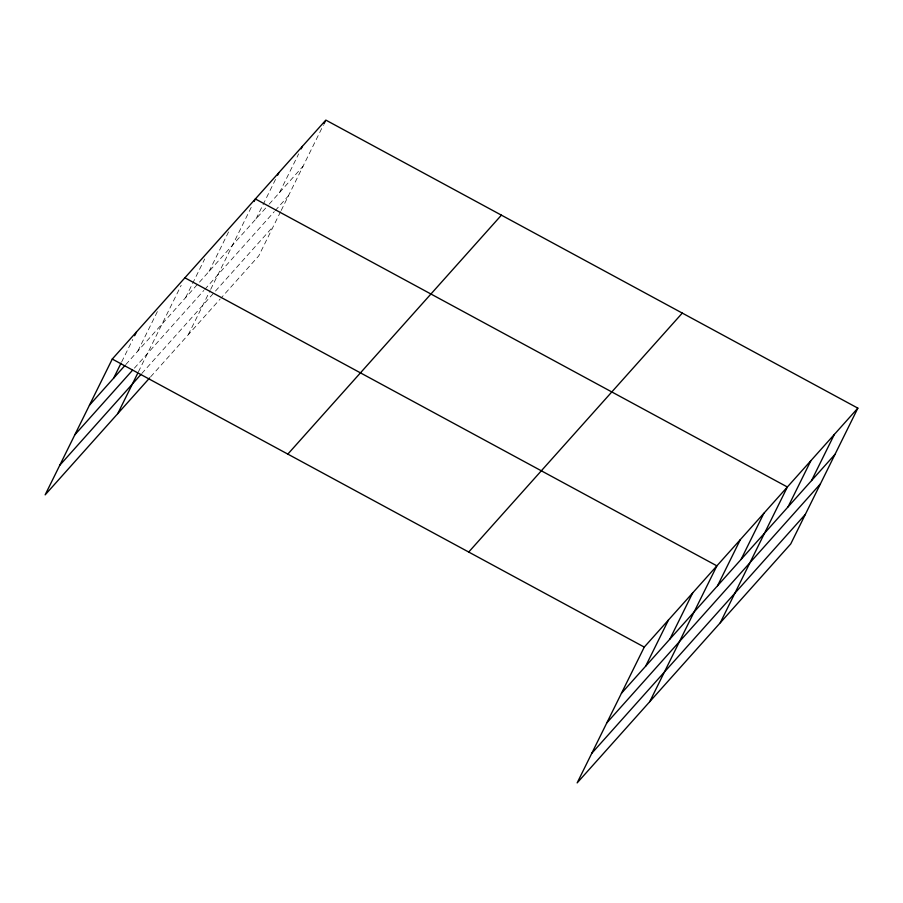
<?xml version="1.0" encoding="UTF-8"?>
<svg xmlns="http://www.w3.org/2000/svg" width="903" height="903" viewBox="0 0 903 903"><rect width="100%" height="100%" fill="white"/><g stroke="black" fill="none" stroke-linecap="round" stroke-linejoin="round"><path stroke-width="0.68" stroke-dasharray="4.51 3.39" d="M121.668 361.922L132.775 339.46M137.866 351.064L157.596 311.129M138.407 371.844L181.187 285.303M185.566 297.697L204.676 259.014M209.056 271.408L228.786 231.484M188.253 334.765L210.094 290.552M210.704 289.332L252.287 205.195M256.046 218.842L275.776 178.907M279.535 192.553L298.656 153.871M280.585 211.697L258.732 255.91L221.145 297.956M281.183 210.478L323.376 125.099M125.765 364.598L268.259 205.173M269.196 204.123L303.036 166.265M134.412 368.142L203.83 290.473M204.778 289.423L274.32 211.618M275.257 210.568L288.407 195.849M141.782 373.515L273.349 226.326M150.654 376.811L220.197 299.017"/><path stroke-width="1.35" d="M857.85 408.145L644.268 647.09L577.152 782.901L790.735 543.945L857.85 408.145L325.848 120.099L112.265 359.055L45.15 494.855L149.717 377.872M113.654 378.143L121.058 363.164M134.626 335.724L136.477 331.977M117.762 413.619L137.809 373.063M254.127 201.459L255.368 198.953L787.371 486.999L720.255 622.799M277.627 175.171L278.858 172.676M301.117 148.882L302.358 146.388M323.996 123.846L325.227 121.352M645.656 666.177L668.48 620.011M669.868 639.098L692.68 592.932M649.765 701.654L716.892 565.854L184.889 277.808M717.569 585.731L740.381 539.565M741.058 559.442L763.87 513.276M788.048 506.876L810.86 460.711M811.537 480.588L834.361 434.422M89.453 405.221L124.828 365.636M74.836 434.806L132.549 370.219M59.767 465.282L140.845 374.576M287.831 454.107L501.413 215.151M468.713 552.038L682.284 313.093M621.456 693.256L835.038 454.311M606.839 722.84L820.409 483.884M591.77 753.316L805.352 514.36M112.265 359.055L644.268 647.09"/></g></svg>
